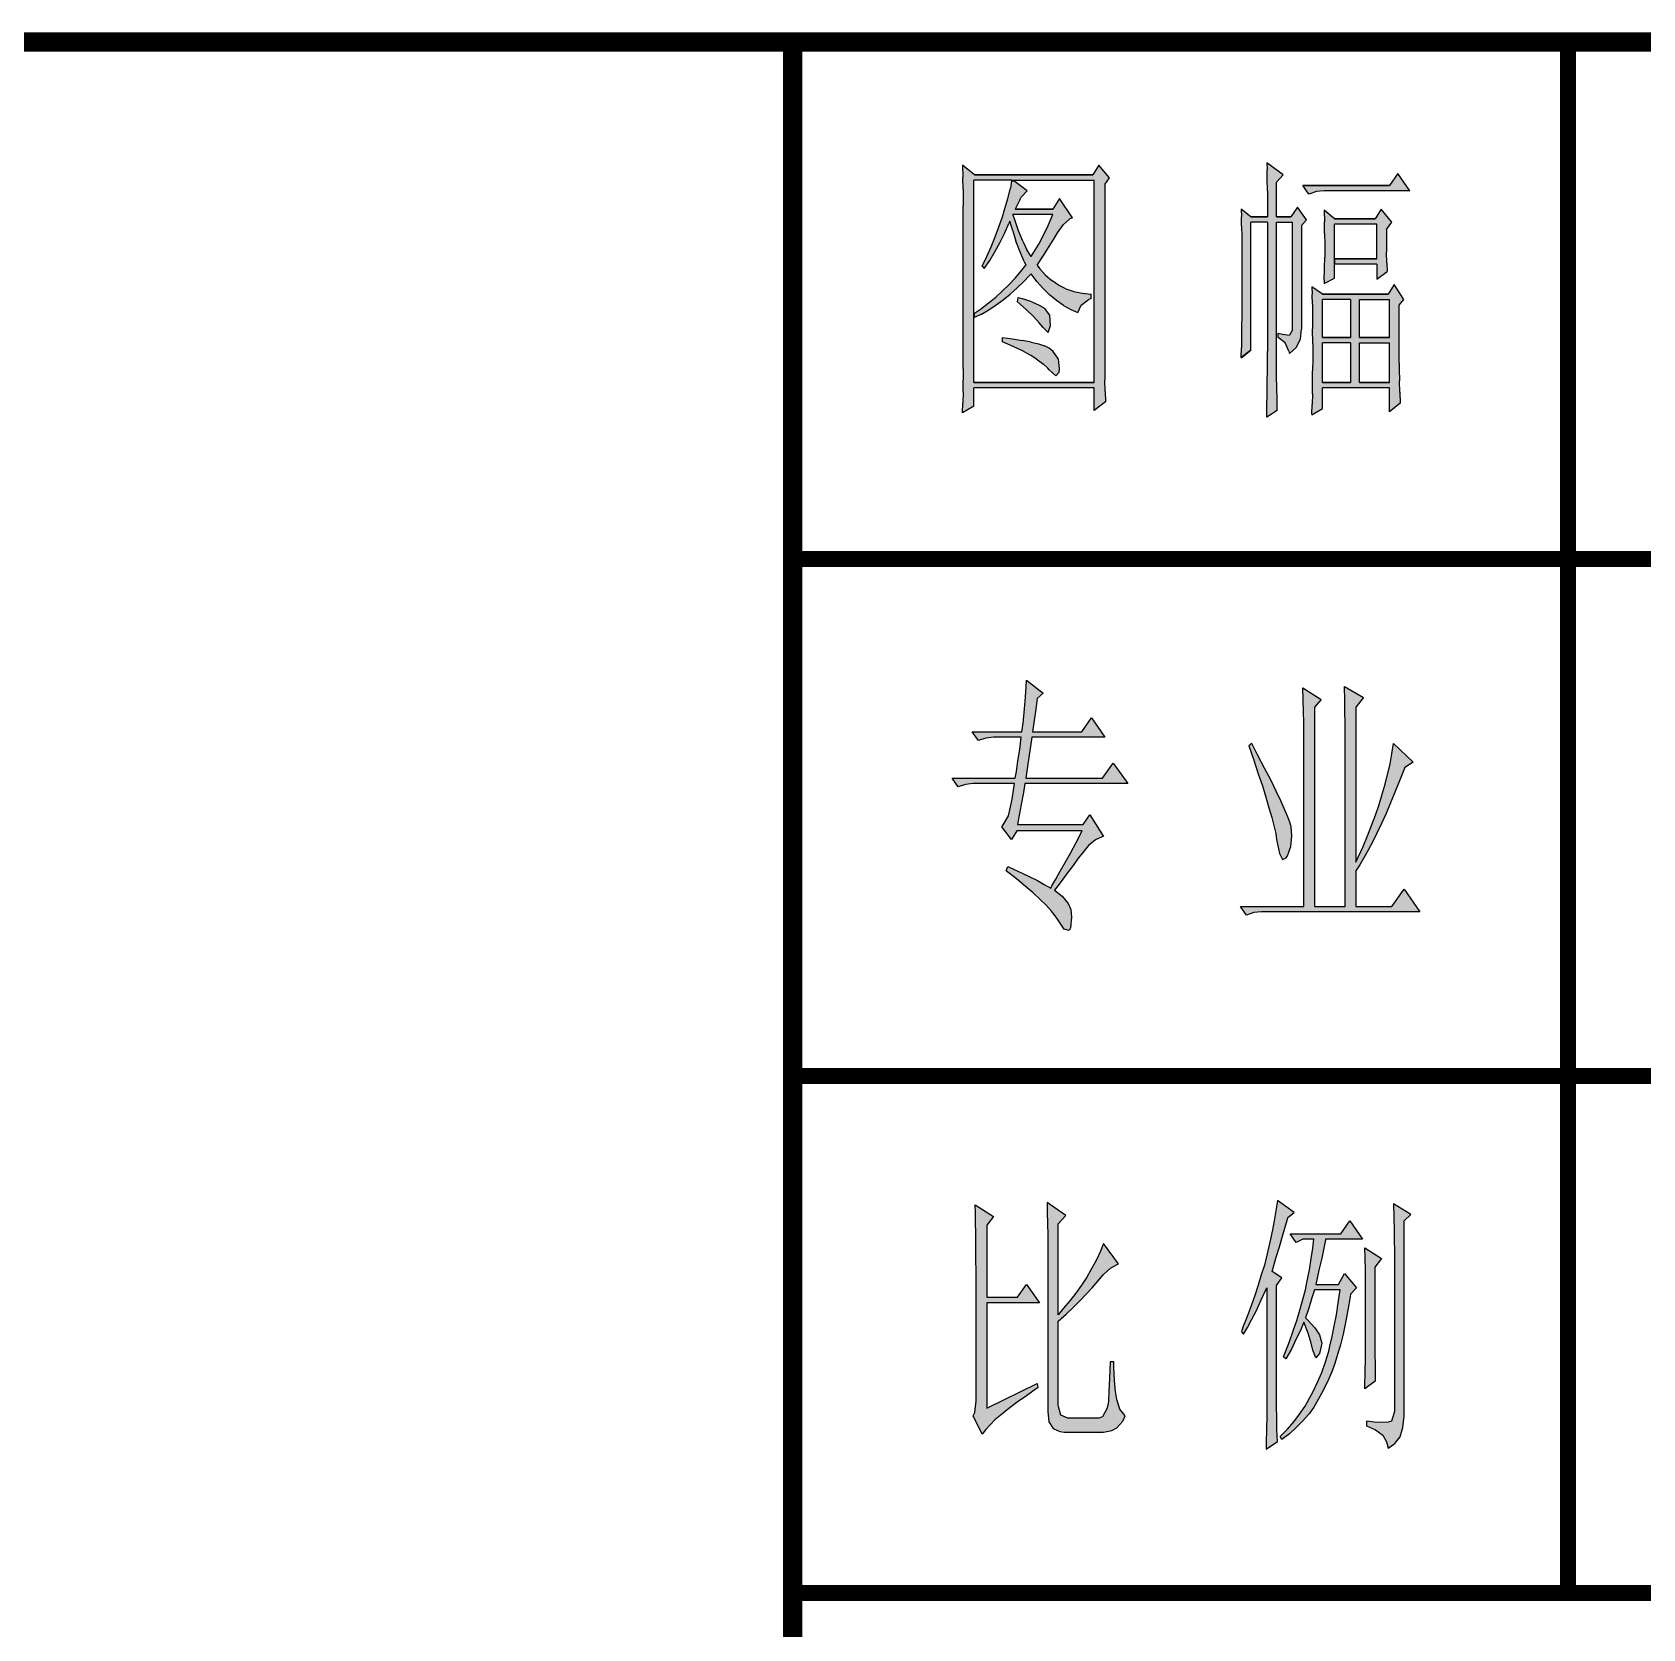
# Model space of a CAD drawing. Extents: x 289831 to 409659, y -93974 to -72949.
# Drawn here: x 408412 to 409036, y -93537 to -92920 of the extents above; entities that cross this region are included whole.
import ezdxf

# ---------------------------------------------------------------- set-up
doc = ezdxf.new("R2010")
doc.units = 0
doc.layers.get('0').update_dxf_attribs({"linetype": 'CONTINUOUS'})
doc.layers.add('1', color=7, linetype='CONTINUOUS')

msp = doc.modelspace()

# ---------------------------------------------------------------- hatches: boundary and pattern name
at = {"layer": '1'}
h = msp.add_hatch(color=2, dxfattribs=at)
h.paths.add_polyline_path([(408827.4, -92978.63), (408829.15, -92976.12), (408825.07, -92971.13), (408822.73, -92974.88), (408777, -92974.88), (408772.34, -92971.13), (408772.48, -92975.9), (408772.56, -92980.42), (408772.62, -92984.66), (408772.62, -92986.96), (408772.62, -93049.87), (408772.6, -93054.39), (408772.54, -93058.86), (408772.44, -93063.28), (408772.34, -93066.95), (408776.7, -93064.46), (408776.7, -93057.37), (408823.32, -93057.37), (408823.32, -93066.13), (408827.68, -93062.79), (408827.54, -93058.69), (408827.44, -93054.31), (408827.4, -93049.63), (408827.4, -93047.79)])
h.paths.add_polyline_path([(408776.7, -92976.96), (408791.27, -92976.96), (408823.32, -92976.96), (408823.32, -93055.29), (408776.7, -93055.29), (408776.7, -93030.29)], flags=16)
h.paths.add_polyline_path([(408779.24, -93026.84), (408782.3, -93024.54), (408785.17, -93022.2), (408787.86, -93019.81), (408790.37, -93017.39), (408792.69, -93014.92), (408794.83, -93012.42), (408796.81, -93009.87), (408796.18, -93008.5), (408794.49, -93004.51), (408793, -93000.56), (408791.74, -92996.64), (408790.68, -92992.79), (408790.29, -92993.73), (408788.56, -92997.58), (408786.74, -93001.23), (408784.83, -93004.71), (408782.85, -93008.01), (408780.77, -93011.13), (408779.9, -93010.3), (408779.94, -93010.24), (408781.73, -93006.55), (408783.42, -93002.78), (408784.99, -92998.97), (408786.44, -92995.07), (408787.78, -92991.12), (408788.5, -92988.88), (408789.92, -92984.05), (408790.84, -92980.08), (408791.23, -92977.21), (408792.19, -92977.21), (408797.38, -92981.12), (408795.06, -92983.62), (408794.45, -92984.58), (408792.73, -92988.21), (408807.28, -92988.21), (408809.91, -92984.03), (408814.86, -92991.55), (408813.89, -92992), (408811.36, -92994.1), (408809.04, -92997.38), (408807.75, -92999.56), (408805.84, -93002.63), (408803.66, -93006.08), (408801.17, -93009.87), (408802.27, -93011.34), (408804.43, -93013.74), (408806.84, -93015.82), (408809.44, -93017.55), (408812.28, -93018.96), (408815.35, -93020.02), (408818.63, -93020.73), (408822.16, -93021.12), (408822.16, -93022.79), (408821, -93023.26), (408818.19, -93025.34), (408816.9, -93028.21), (408814.29, -93027.05), (408811.4, -93025.44), (408808.65, -93023.56), (408806.02, -93021.38), (408803.49, -93018.94), (408801.11, -93016.23), (408798.85, -93013.21), (408798.4, -93013.7), (408795.93, -93016.33), (408793.41, -93018.81), (408790.8, -93021.14), (408788.11, -93023.3), (408785.36, -93025.27), (408782.54, -93027.11), (408779.65, -93028.78), (408776.95, -93030.16), (408776.95, -93028.44)], flags=0)
h.paths.add_polyline_path([(408793.59, -93024.03), (408793.9, -93022.38), (408795.65, -93022.89), (408799.21, -93024.11), (408802.03, -93025.31), (408804.08, -93026.54), (408806.1, -93029.17), (408806.43, -93033.2), (408805.49, -93035.87), (408803.51, -93034.04), (408802.03, -93032.14), (408799.83, -93029.78), (408797.01, -93027.07)], flags=0)
h.paths.add_polyline_path([(408787.78, -93037.79), (408791.71, -93038.32), (408795.55, -93038.95), (408798.87, -93039.64), (408801.68, -93040.35), (408804, -93041.13), (408805.84, -93041.96), (408807.45, -93043.27), (408809.42, -93046.24), (408809.91, -93049.87), (408809.75, -93051.28), (408808.42, -93052.66), (408805.84, -93050.3), (408805.33, -93049.69), (408803.62, -93048.1), (408801.41, -93046.45), (408798.75, -93044.76), (408795.57, -93043.02), (408791.92, -93041.27), (408787.78, -93039.46)], flags=0)
h.paths.add_polyline_path([(408798.85, -93006.55), (408797.24, -93003.9), (408795.63, -93000.6), (408794.02, -92996.64), (408792.39, -92992), (408791.86, -92990.29), (408807.28, -92990.29), (408805.49, -92994.48), (408803.68, -92998.31), (408801.82, -93001.78), (408799.95, -93004.9)], flags=0)
h = msp.add_hatch(color=2, dxfattribs=at)
h.paths.add_polyline_path([(408893.83, -92977.79), (408896.44, -92974.88), (408890.04, -92970.3), (408890.14, -92972.92), (408890.24, -92976.53), (408890.28, -92981.12), (408890.32, -92986.7), (408890.32, -92991.12), (408883.92, -92991.12), (408880.13, -92988.21), (408880.22, -92991.18), (408880.3, -92994.77), (408880.36, -92998.93), (408880.4, -93003.69), (408880.42, -93009.07), (408880.42, -93014.45), (408880.42, -93019.67), (408880.4, -93024.62), (408880.38, -93029.31), (408880.32, -93033.77), (408880.28, -93037.95), (408880.22, -93041.9), (408880.13, -93045.59), (408883.92, -93042.78), (408883.92, -92993.2), (408890.32, -92993.2), (408890.32, -93043.21), (408890.32, -93046.75), (408890.28, -93050.66), (408890.24, -93054.98), (408890.18, -93059.67), (408890.1, -93064.73), (408890.04, -93068.62), (408894.11, -93066.13), (408894.01, -93061.75), (408893.93, -93057.33), (408893.87, -93052.89), (408893.83, -93048.4), (408893.83, -93044.88), (408893.83, -92993.2), (408899.94, -92993.2), (408899.94, -93034.87), (408898.78, -93036.95), (408896.13, -93036.54), (408894.4, -93036.12), (408894.4, -93037.79), (408897.17, -93039.89), (408898.64, -93043.19), (408898.78, -93044.04), (408901.47, -93041.7), (408903.04, -93038.54), (408903.45, -93034.57), (408903.45, -92994.46), (408905.48, -92992.36), (408901.98, -92987.37), (408899.35, -92991.12), (408893.83, -92991.12)])
h.paths.add_polyline_path([(408940.74, -92974.45), (408937.52, -92979.04), (408904.02, -92979.04), (408906.36, -92982.38), (408909.25, -92981.4), (408912.19, -92981.12), (408945.38, -92981.12)])
h.paths.add_polyline_path([(408916.26, -92994.04), (408932.57, -92994.04), (408932.57, -93007.36), (408916.26, -93007.36), (408916.26, -93009.46), (408932.57, -93009.46), (408932.57, -93015.29), (408936.66, -93012.38), (408936.52, -93009.01), (408936.42, -93004.84), (408936.38, -92999.84), (408936.36, -92996.11), (408938.39, -92993.2), (408934.32, -92988.21), (408931.99, -92991.96), (408916.26, -92991.96), (408912.19, -92988.61), (408912.33, -92993.16), (408912.43, -92997.6), (408912.47, -93001.96), (408912.47, -93002.37), (408912.45, -93006.73), (408912.37, -93011.15), (408912.23, -93015.66), (408912.19, -93016.96), (408916.26, -93014.88), (408916.26, -93009.46), (408916.26, -93007.36)])
h.paths.add_polyline_path([(408941.31, -93025.29), (408943.06, -93023.2), (408939.27, -93017.37), (408936.95, -93021.12), (408911.6, -93021.12), (408907.52, -93018.2), (408907.62, -93021.2), (408907.7, -93024.91), (408907.77, -93029.33), (408907.79, -93034.44), (408907.81, -93040.29), (408907.81, -93040.7), (408907.81, -93045.9), (408907.79, -93050.79), (408907.75, -93055.39), (408907.68, -93059.69), (408907.6, -93063.73), (408907.52, -93067.46), (408907.52, -93067.78), (408911.6, -93065.3), (408911.6, -93057.37), (408937.52, -93057.37), (408937.52, -93066.54), (408941.61, -93063.2), (408941.47, -93059.02), (408941.37, -93054.62), (408941.33, -93050.03), (408941.31, -93047.79)])
h.paths.add_polyline_path([(408911.6, -93023.2), (408922.38, -93023.2), (408922.38, -93037.79), (408911.6, -93037.79)], flags=16)
h.paths.add_polyline_path([(408911.6, -93039.86), (408922.38, -93039.86), (408922.38, -93055.29), (408911.6, -93055.29)], flags=16)
h.paths.add_polyline_path([(408925.88, -93023.2), (408937.52, -93023.2), (408937.52, -93037.79), (408925.88, -93037.79)], flags=16)
h.paths.add_polyline_path([(408925.88, -93039.86), (408937.52, -93039.86), (408937.52, -93055.29), (408925.88, -93055.29)], flags=16)
h = msp.add_hatch(color=2, dxfattribs=at)
h.paths.add_polyline_path([(408795.08, -93218.44), (408795.91, -93213.81), (408796.5, -93210.37), (408836.23, -93210.37), (408830.65, -93202.55), (408826.5, -93208.36), (408796.86, -93208.36), (408797.45, -93203.85), (408798.16, -93199.46), (408798.75, -93195.2), (408799.11, -93192.47), (408827.45, -93192.47), (408822.23, -93185), (408818.44, -93190.45), (408799.47, -93190.45), (408800.06, -93185.95), (408800.65, -93181.56), (408801.24, -93177.53), (408803.5, -93175.39), (408797.09, -93170.41), (408796.98, -93173.14), (408796.74, -93176.81), (408796.38, -93181.44), (408795.79, -93187.01), (408795.32, -93190.45), (408776.1, -93190.45), (408778.48, -93193.77), (408781.32, -93192.82), (408784.29, -93192.47), (408795.08, -93192.47), (408794.49, -93197.21), (408793.77, -93201.6), (408793.18, -93205.75), (408792.71, -93208.36), (408768.28, -93208.36), (408770.65, -93211.68), (408773.5, -93210.73), (408776.46, -93210.37), (408792.47, -93210.37), (408791.52, -93216.42), (408790.69, -93220.57), (408790.1, -93222.94), (408788.08, -93226.38), (408787.49, -93227.09), (408791.28, -93232.07), (408793.3, -93228.75), (408818.68, -93228.75), (408816.3, -93233.14), (408814.05, -93237.29), (408812.04, -93240.97), (408810.14, -93244.29), (408808.48, -93247.37), (408806.94, -93249.98), (408806.46, -93250.81), (408803.97, -93249.39), (408801.36, -93247.85), (408795.43, -93245), (408792.11, -93243.46), (408789.86, -93242.51), (408789.27, -93244.17), (408793.18, -93247.25), (408796.62, -93250.1), (408799.7, -93252.71), (408802.43, -93255.2), (408804.8, -93257.57), (408806.7, -93259.71), (408808.24, -93261.6), (408809.07, -93262.91), (408811.68, -93266.7), (408813.58, -93267.18), (408814.05, -93266.23), (408814.53, -93262.08), (408814.29, -93259.11), (408813.22, -93256.74), (408810.85, -93254.01), (408807.89, -93251.64), (408810.49, -93248.32), (408812.87, -93245.12), (408815.12, -93242.15), (408817.14, -93239.31), (408818.44, -93237.53), (408821.05, -93234.33), (408823.78, -93232.19), (408826.38, -93231.01), (408826.86, -93230.89), (408821.64, -93222.47), (408819.03, -93226.26), (408793.66, -93226.26), (408794.25, -93222.59)])
h.paths.add_polyline_path([(408898.96, -93225.32), (408898.13, -93223.06), (408896.94, -93220.34), (408895.52, -93217.13), (408893.74, -93213.34), (408891.72, -93209.19), (408889.23, -93204.44), (408886.51, -93199.35), (408884.25, -93194.96), (408883.07, -93195.79), (408885.08, -93201.36), (408886.74, -93206.58), (408888.4, -93211.32), (408889.71, -93215.71), (408890.89, -93219.74), (408891.96, -93223.54), (408893.5, -93229.7), (408893.86, -93232.07), (408894.93, -93237.41), (408896.11, -93239.78), (408897.54, -93239.07), (408898.01, -93238.36), (408899.31, -93234.8), (408899.79, -93230.65), (408899.43, -93227.09)], flags=17)
h.paths.add_polyline_path([(408924.45, -93180.85), (408927.42, -93177.05), (408920.07, -93172.9), (408920.3, -93178.24), (408920.3, -93182.86), (408920.42, -93186.78), (408920.42, -93257.93), (408908.45, -93257.93), (408908.45, -93180.85), (408911.05, -93177.88), (408904.06, -93173.38), (408904.18, -93178.12), (408904.29, -93182.63), (408904.41, -93186.78), (408904.41, -93257.93), (408879.87, -93257.93), (408882.24, -93261.25), (408885.08, -93260.3), (408888.05, -93260.06), (408949.24, -93260.06), (408943.19, -93251.29), (408938.45, -93257.93), (408924.45, -93257.93), (408924.45, -93244.17), (408926, -93241.8), (408927.66, -93239.07), (408929.32, -93236.23), (408930.98, -93233.02), (408932.64, -93229.58), (408934.41, -93225.91), (408936.19, -93222), (408937.97, -93217.84), (408939.75, -93213.46), (408941.65, -93208.71), (408943.43, -93204.21), (408946.63, -93202.07), (408939.04, -93194.96), (408938.45, -93198.87), (408937.74, -93202.78), (408935.84, -93210.61), (408934.65, -93214.52), (408933.47, -93218.56), (408932.16, -93222.59), (408930.62, -93226.62), (408928.96, -93230.65), (408927.3, -93234.8), (408924.45, -93240.85)])
h = msp.add_hatch(color=2, dxfattribs=at)
h.paths.add_polyline_path([(408787.37, -93454.42), (408790.22, -93452.17), (408793.42, -93449.68), (408797.09, -93447.19), (408801.01, -93444.46), (408801.48, -93444.22), (408801.24, -93442.44), (408781.68, -93452.05), (408781.68, -93411.26), (408802.07, -93411.26), (408797.09, -93404.14), (408793.66, -93409.12), (408781.68, -93409.12), (408781.68, -93381.25), (408784.29, -93377.93), (408777.29, -93373.31), (408777.41, -93376.51), (408777.41, -93380.19), (408777.53, -93384.22), (408777.53, -93393.94), (408777.65, -93399.63), (408777.65, -93449.2), (408777.05, -93453.71), (408776.46, -93455.01), (408779.9, -93462.13), (408781.2, -93460.35), (408782.86, -93458.57), (408784.88, -93456.56)])
h.paths.add_polyline_path([(408834.33, -93457.03), (408835.28, -93455.01), (408833.26, -93452.4), (408832.08, -93448.73), (408831.48, -93445.53), (408831.13, -93441.26), (408830.89, -93436.16), (408830.89, -93434.14), (408829.47, -93434.14), (408829.23, -93440.55), (408828.99, -93445.53), (408828.76, -93449.44), (408828.28, -93451.93), (408828.28, -93452.05), (408826.5, -93455.37), (408825.08, -93455.84), (408813.1, -93455.84), (408810.38, -93454.78), (408809.43, -93451.34), (408809.31, -93450.86), (408809.31, -93418.37), (408812.39, -93415.64), (408815.24, -93412.92), (408817.85, -93410.43), (408820.22, -93407.94), (408822.47, -93405.45), (408823.89, -93403.79), (408826.86, -93400.35), (408829.59, -93397.86), (408831.96, -93396.55), (408832.67, -93396.2), (408826.86, -93388.37), (408825.67, -93391.33), (408824.01, -93394.89), (408821.88, -93398.8), (408820.46, -93401.29), (408818.32, -93404.5), (408816.19, -93407.58), (408813.81, -93410.54), (408811.44, -93413.39), (408809.31, -93415.88), (408809.31, -93380.78), (408812.27, -93377.46), (408805.04, -93372.48), (408805.04, -93376.39), (408805.16, -93380.54), (408805.28, -93385.05), (408805.28, -93453.35), (408805.75, -93457.27), (408807.41, -93459.88), (408810.02, -93461.06), (408811.68, -93461.3), (408826.86, -93461.3), (408830.06, -93460.71), (408832.08, -93459.64)])
h.paths.add_polyline_path([(408893.86, -93451.46), (408893.86, -93404.62), (408895.88, -93401.65), (408892.08, -93399.16), (408892.79, -93396.79), (408893.74, -93393.59), (408894.93, -93389.56), (408896.35, -93384.57), (408898.13, -93378.88), (408898.25, -93378.29), (408900.62, -93376.27), (408894.21, -93371.65), (408893.74, -93374.97), (408893.03, -93378.76), (408892.32, -93383.03), (408891.25, -93387.78), (408890.06, -93392.88), (408889.12, -93396.67), (408887.93, -93400.46), (408886.74, -93404.38), (408885.44, -93408.41), (408884.02, -93412.44), (408882.48, -93416.59), (408880.81, -93420.74), (408880.22, -93422.52), (408881.05, -93423.35), (408882.59, -93420.86), (408884.14, -93417.9), (408886.03, -93414.22), (408887.93, -93410.07), (408890.06, -93405.45), (408890.06, -93455.25), (408889.95, -93459.99), (408889.83, -93465.45), (408889.83, -93467.94), (408894.21, -93464.97), (408893.98, -93460.23), (408893.98, -93455.73)])
h.paths.add_polyline_path([(408912.76, -93386.71), (408927.06, -93386.71), (408922.2, -93379.59), (408918.64, -93384.57), (408899.08, -93384.57), (408901.45, -93387.89), (408904.06, -93386.71), (408908.21, -93386.71), (408907.85, -93390.15), (408907.26, -93394.18), (408906.55, -93398.57), (408905.6, -93403.43), (408905.01, -93406.28), (408902.87, -93414.1), (408901.69, -93418.13), (408900.26, -93422.05), (408898.84, -93426.2), (408897.3, -93430.23), (408896.47, -93432.13), (408897.42, -93432.96), (408899.55, -93429.16), (408901.33, -93425.49), (408903.11, -93421.93), (408904.41, -93418.73), (408906.07, -93423), (408907.26, -93426.91), (408907.85, -93429.64), (408909.04, -93432.6), (408910.46, -93430.82), (408911.41, -93426.91), (408910.46, -93423.71), (408908.68, -93420.98), (408906.07, -93418.13), (408905.01, -93417.07), (408906.31, -93413.39), (408907.5, -93409.36), (408908.45, -93406.28), (408918.41, -93406.28), (408917.69, -93411.26), (408916.98, -93415.88), (408916.15, -93420.27), (408915.32, -93424.3), (408914.49, -93428.09), (408914.02, -93429.99), (408912.71, -93434.14), (408911.29, -93438.17), (408909.63, -93441.97), (408907.97, -93445.53), (408906.67, -93447.9), (408904.89, -93451.22), (408902.75, -93454.3), (408900.5, -93457.27), (408898.13, -93460.11), (408895.28, -93462.96), (408895.88, -93464.14), (408898.84, -93461.89), (408901.45, -93459.52), (408903.94, -93456.91), (408906.19, -93454.42), (408906.43, -93454.18), (408908.21, -93451.69), (408909.99, -93448.73), (408911.88, -93445.17), (408913.9, -93440.9), (408915.2, -93437.94), (408916.39, -93434.74), (408917.46, -93431.3), (408918.52, -93427.5), (408919.59, -93423.35), (408920.54, -93418.85), (408921.37, -93414.1), (408922.32, -93409), (408922.44, -93407.94), (408924.81, -93405.45), (408920.07, -93399.99), (408917.81, -93404.14), (408909.04, -93404.14), (408910.22, -93398.69), (408911.29, -93394.06), (408912.12, -93390.15)])
h.paths.add_polyline_path([(408931.81, -93397.5), (408934.41, -93394.18), (408928.01, -93390.03), (408928.13, -93394.18), (408928.25, -93398.57), (408928.25, -93432.84), (408928.13, -93437.82), (408928.01, -93443.75), (408928.01, -93444.58), (408932.04, -93441.61), (408931.92, -93435.57), (408931.81, -93430.59)])
h.paths.add_polyline_path([(408943.19, -93379.59), (408945.8, -93377.1), (408939.04, -93372.95), (408939.16, -93378.29), (408939.28, -93383.03), (408939.28, -93387.3), (408939.4, -93390.98), (408939.4, -93453.35), (408938.33, -93457.03), (408937.02, -93457.5), (408934.77, -93457.62), (408931.57, -93457.39), (408928.6, -93457.03), (408928.6, -93458.81), (408932.16, -93460.35), (408934.89, -93462.48), (408936.43, -93465.09), (408937.02, -93467.46), (408939.63, -93465.69), (408941.65, -93463.08), (408942.72, -93459.52), (408943.19, -93455.13)])

# ---------------------------------------------------------------- linework, layer by layer
at = {"color": 2}
for p, q in [((408777, -92974.88), (408772.34, -92971.13)), ((408772.34, -92971.13), (408772.48, -92975.9)), ((408825.07, -92971.13), (408822.73, -92974.88)), ((408829.15, -92976.12), (408825.07, -92971.13)), ((408896.44, -92974.88), (408890.04, -92970.3)), ((408890.04, -92970.3), (408890.14, -92972.92)), ((408890.24, -92976.53), (408890.14, -92972.92)), ((408772.56, -92980.42), (408772.48, -92975.9)), ((408776.7, -93030.29), (408776.7, -92976.96)), ((408791.27, -92976.96), (408776.7, -92976.96)), ((408822.73, -92974.88), (408777, -92974.88)), ((408822.73, -92974.88), (408777, -92974.88)), ((408777, -92974.88), (408822.73, -92974.88)), ((408777, -92974.88), (408777, -92974.88)), ((408791.23, -92977.21), (408790.84, -92980.08)), ((408791.23, -92977.21), (408792.19, -92977.21)), ((408791.27, -92976.96), (408823.32, -92976.96)), ((408797.38, -92981.12), (408792.19, -92977.21)), ((408823.32, -93055.29), (408823.32, -92976.96)), ((408827.4, -92978.63), (408829.15, -92976.12)), ((408827.4, -92978.63), (408827.4, -93047.79)), ((408890.28, -92981.12), (408890.24, -92976.53)), ((408893.83, -92977.79), (408896.44, -92974.88)), ((408893.83, -92991.12), (408893.83, -92977.79)), ((408906.36, -92982.38), (408904.02, -92979.04)), ((408937.52, -92979.04), (408904.02, -92979.04)), ((408937.52, -92979.04), (408904.02, -92979.04)), ((408904.02, -92979.04), (408937.52, -92979.04)), ((408904.02, -92979.04), (408904.02, -92979.04)), ((408940.74, -92974.45), (408937.52, -92979.04)), ((408945.38, -92981.12), (408940.74, -92974.45)), ((408772.56, -92980.42), (408772.62, -92984.66)), ((408772.62, -92984.66), (408772.62, -92986.96)), ((408788.5, -92988.88), (408789.92, -92984.05)), ((408789.92, -92984.05), (408790.84, -92980.08)), ((408794.45, -92984.58), (408792.73, -92988.21)), ((408794.45, -92984.58), (408795.06, -92983.62)), ((408797.38, -92981.12), (408795.06, -92983.62)), ((408809.91, -92984.03), (408807.28, -92988.21)), ((408814.86, -92991.55), (408809.91, -92984.03)), ((408890.28, -92981.12), (408890.32, -92986.7)), ((408909.25, -92981.4), (408906.36, -92982.38)), ((408912.19, -92981.12), (408909.25, -92981.4)), ((408945.38, -92981.12), (408912.19, -92981.12)), ((408772.62, -93049.87), (408772.62, -92986.96)), ((408786.44, -92995.07), (408787.78, -92991.12)), ((408787.78, -92991.12), (408788.5, -92988.88)), ((408807.28, -92990.29), (408791.86, -92990.29)), ((408792.39, -92992), (408791.86, -92990.29)), ((408794.02, -92996.64), (408792.39, -92992)), ((408807.28, -92988.21), (408792.73, -92988.21)), ((408807.28, -92988.21), (408792.73, -92988.21)), ((408792.73, -92988.21), (408807.28, -92988.21)), ((408792.73, -92988.21), (408792.73, -92988.21)), ((408805.49, -92994.48), (408807.28, -92990.29)), ((408813.89, -92992), (408811.36, -92994.1)), ((408814.86, -92991.55), (408813.89, -92992)), ((408880.13, -92988.21), (408880.22, -92991.18)), ((408883.92, -92991.12), (408880.13, -92988.21)), ((408880.3, -92994.77), (408880.22, -92991.18)), ((408890.32, -92991.12), (408883.92, -92991.12)), ((408890.32, -92991.12), (408883.92, -92991.12)), ((408883.92, -92991.12), (408890.32, -92991.12)), ((408883.92, -92991.12), (408883.92, -92991.12)), ((408890.32, -92986.7), (408890.32, -92991.12)), ((408893.83, -92991.12), (408899.35, -92991.12)), ((408899.35, -92991.12), (408893.83, -92991.12)), ((408899.35, -92991.12), (408893.83, -92991.12)), ((408901.98, -92987.37), (408899.35, -92991.12)), ((408905.48, -92992.36), (408901.98, -92987.37)), ((408912.19, -92988.61), (408912.33, -92993.16)), ((408916.26, -92991.96), (408912.19, -92988.61)), ((408931.99, -92991.96), (408916.26, -92991.96)), ((408931.99, -92991.96), (408916.26, -92991.96)), ((408916.26, -92991.96), (408931.99, -92991.96)), ((408916.26, -92991.96), (408916.26, -92991.96)), ((408934.32, -92988.21), (408931.99, -92991.96)), ((408938.39, -92993.2), (408934.32, -92988.21)), ((408784.99, -92998.97), (408786.44, -92995.07)), ((408786.74, -93001.23), (408788.56, -92997.58)), ((408788.56, -92997.58), (408790.29, -92993.73)), ((408790.68, -92992.79), (408790.29, -92993.73)), ((408791.74, -92996.64), (408790.68, -92992.79)), ((408791.74, -92996.64), (408793, -93000.56)), ((408795.63, -93000.6), (408794.02, -92996.64)), ((408801.82, -93001.78), (408803.68, -92998.31)), ((408803.68, -92998.31), (408805.49, -92994.48)), ((408807.75, -92999.56), (408809.04, -92997.38)), ((408809.04, -92997.38), (408811.36, -92994.1)), ((408880.3, -92994.77), (408880.36, -92998.93)), ((408890.32, -92993.2), (408883.92, -92993.2)), ((408883.92, -93042.78), (408883.92, -92993.2)), ((408890.32, -92993.2), (408890.32, -93043.21)), ((408893.83, -93044.88), (408893.83, -92993.2)), ((408893.83, -92993.2), (408899.94, -92993.2)), ((408899.94, -93034.87), (408899.94, -92993.2)), ((408903.45, -92994.46), (408905.48, -92992.36)), ((408903.45, -92994.46), (408903.45, -93034.46)), ((408912.43, -92997.6), (408912.33, -92993.16)), ((408912.43, -92997.6), (408912.47, -93001.96)), ((408932.57, -92994.04), (408916.26, -92994.04)), ((408916.26, -93007.36), (408916.26, -92994.04)), ((408932.57, -93007.36), (408932.57, -92994.04)), ((408936.36, -92996.11), (408938.39, -92993.2)), ((408936.36, -92996.11), (408936.38, -92999.84)), ((408781.73, -93006.55), (408783.42, -93002.78)), ((408783.42, -93002.78), (408784.99, -92998.97)), ((408784.83, -93004.71), (408786.74, -93001.23)), ((408794.49, -93004.51), (408793, -93000.56)), ((408796.18, -93008.5), (408794.49, -93004.51)), ((408795.63, -93000.6), (408797.24, -93003.9)), ((408798.85, -93006.55), (408797.24, -93003.9)), ((408799.95, -93004.9), (408801.82, -93001.78)), ((408803.66, -93006.08), (408805.84, -93002.63)), ((408805.84, -93002.63), (408807.75, -92999.56)), ((408880.36, -92998.93), (408880.4, -93003.69)), ((408880.4, -93003.69), (408880.42, -93009.07)), ((408912.47, -93002.37), (408912.45, -93006.73)), ((408912.47, -93001.96), (408912.47, -93002.37)), ((408936.38, -92999.84), (408936.42, -93004.84)), ((408779.94, -93010.24), (408779.9, -93010.3)), ((408779.9, -93010.3), (408780.77, -93011.13)), ((408779.94, -93010.24), (408781.73, -93006.55)), ((408780.77, -93011.13), (408782.85, -93008.01)), ((408782.85, -93008.01), (408784.83, -93004.71)), ((408794.83, -93012.42), (408796.81, -93009.87)), ((408796.18, -93008.5), (408796.81, -93009.87)), ((408798.85, -93006.55), (408799.95, -93004.9)), ((408801.17, -93009.87), (408803.66, -93006.08)), ((408801.17, -93009.87), (408802.27, -93011.34)), ((408880.42, -93009.07), (408880.42, -93014.45)), ((408912.37, -93011.15), (408912.45, -93006.73)), ((408916.26, -93007.36), (408916.26, -93009.46)), ((408916.26, -93009.46), (408916.26, -93007.36)), ((408932.57, -93007.36), (408916.26, -93007.36)), ((408932.57, -93007.36), (408916.26, -93007.36)), ((408916.26, -93007.36), (408932.57, -93007.36)), ((408916.26, -93007.36), (408916.26, -93007.36)), ((408932.57, -93009.46), (408916.26, -93009.46)), ((408916.26, -93014.88), (408916.26, -93009.46)), ((408932.57, -93009.46), (408932.57, -93015.29)), ((408936.52, -93009.01), (408936.42, -93004.84)), ((408936.52, -93009.01), (408936.66, -93012.38)), ((408790.37, -93017.39), (408792.69, -93014.92)), ((408792.69, -93014.92), (408794.83, -93012.42)), ((408793.41, -93018.81), (408795.93, -93016.33)), ((408795.93, -93016.33), (408798.4, -93013.7)), ((408798.85, -93013.21), (408798.4, -93013.7)), ((408801.11, -93016.23), (408798.85, -93013.21)), ((408803.49, -93018.94), (408801.11, -93016.23)), ((408804.43, -93013.74), (408802.27, -93011.34)), ((408804.43, -93013.74), (408806.84, -93015.82)), ((408809.44, -93017.55), (408806.84, -93015.82)), ((408880.42, -93014.45), (408880.42, -93019.67)), ((408912.19, -93016.96), (408916.26, -93014.88)), ((408912.23, -93015.66), (408912.19, -93016.96)), ((408912.23, -93015.66), (408912.37, -93011.15)), ((408932.57, -93015.29), (408936.66, -93012.38)), ((408782.3, -93024.54), (408785.17, -93022.2)), ((408785.17, -93022.2), (408787.86, -93019.81)), ((408787.86, -93019.81), (408790.37, -93017.39)), ((408788.11, -93023.3), (408790.8, -93021.14)), ((408790.8, -93021.14), (408793.41, -93018.81)), ((408793.59, -93024.03), (408793.9, -93022.38)), ((408793.9, -93022.38), (408795.65, -93022.89)), ((408799.21, -93024.11), (408795.65, -93022.89)), ((408806.02, -93021.38), (408803.49, -93018.94)), ((408808.65, -93023.56), (408806.02, -93021.38)), ((408812.28, -93018.96), (408809.44, -93017.55)), ((408812.28, -93018.96), (408815.35, -93020.02)), ((408815.35, -93020.02), (408818.63, -93020.73)), ((408818.19, -93025.34), (408821, -93023.26)), ((408818.63, -93020.73), (408822.16, -93021.12)), ((408822.16, -93022.79), (408821, -93023.26)), ((408822.16, -93022.79), (408822.16, -93021.12)), ((408880.42, -93019.67), (408880.4, -93024.62)), ((408907.52, -93018.2), (408907.62, -93021.2)), ((408911.6, -93021.12), (408907.52, -93018.2)), ((408907.7, -93024.91), (408907.62, -93021.2)), ((408936.95, -93021.12), (408911.6, -93021.12)), ((408936.95, -93021.12), (408911.6, -93021.12)), ((408911.6, -93021.12), (408936.95, -93021.12)), ((408911.6, -93021.12), (408911.6, -93021.12)), ((408922.38, -93023.2), (408911.6, -93023.2)), ((408911.6, -93037.79), (408911.6, -93023.2)), ((408922.38, -93023.2), (408922.38, -93037.79)), ((408925.88, -93023.2), (408937.52, -93023.2)), ((408925.88, -93037.79), (408925.88, -93023.2)), ((408939.27, -93017.37), (408936.95, -93021.12)), ((408937.52, -93037.79), (408937.52, -93023.2)), ((408943.06, -93023.2), (408939.27, -93017.37)), ((408941.31, -93025.29), (408943.06, -93023.2)), ((408776.95, -93028.44), (408779.24, -93026.84)), ((408776.95, -93030.16), (408776.95, -93028.44)), ((408779.65, -93028.78), (408776.95, -93030.16)), ((408779.24, -93026.84), (408782.3, -93024.54)), ((408779.65, -93028.78), (408782.54, -93027.11)), ((408782.54, -93027.11), (408785.36, -93025.27)), ((408785.36, -93025.27), (408788.11, -93023.3)), ((408797.01, -93027.07), (408793.59, -93024.03)), ((408799.83, -93029.78), (408797.01, -93027.07)), ((408799.21, -93024.11), (408802.03, -93025.31)), ((408802.03, -93025.31), (408804.08, -93026.54)), ((408806.1, -93029.17), (408804.08, -93026.54)), ((408806.43, -93033.2), (408806.1, -93029.17)), ((408811.4, -93025.44), (408808.65, -93023.56)), ((408811.4, -93025.44), (408814.29, -93027.05)), ((408814.29, -93027.05), (408816.9, -93028.21)), ((408816.9, -93028.21), (408818.19, -93025.34)), ((408880.38, -93029.31), (408880.32, -93033.77)), ((408880.4, -93024.62), (408880.38, -93029.31)), ((408907.7, -93024.91), (408907.77, -93029.33)), ((408907.77, -93029.33), (408907.79, -93034.44)), ((408941.31, -93047.79), (408941.31, -93025.29)), ((408776.7, -93055.29), (408776.7, -93030.29)), ((408799.83, -93029.78), (408802.03, -93032.14)), ((408803.51, -93034.04), (408802.03, -93032.14)), ((408803.51, -93034.04), (408805.49, -93035.87)), ((408805.49, -93035.87), (408806.43, -93033.2)), ((408880.32, -93033.77), (408880.28, -93037.95)), ((408899.94, -93034.87), (408898.78, -93036.95)), ((408903.04, -93038.54), (408903.45, -93034.57)), ((408903.45, -93034.46), (408903.45, -93034.57)), ((408907.81, -93040.29), (408907.79, -93034.44)), ((408787.78, -93039.46), (408787.78, -93037.79)), ((408787.78, -93037.79), (408791.71, -93038.32)), ((408791.92, -93041.27), (408787.78, -93039.46)), ((408791.71, -93038.32), (408795.55, -93038.95)), ((408795.57, -93043.02), (408791.92, -93041.27)), ((408798.87, -93039.64), (408795.55, -93038.95)), ((408798.87, -93039.64), (408801.68, -93040.35)), ((408801.68, -93040.35), (408804, -93041.13)), ((408805.84, -93041.96), (408804, -93041.13)), ((408807.45, -93043.27), (408805.84, -93041.96)), ((408880.13, -93045.59), (408880.22, -93041.9)), ((408880.28, -93037.95), (408880.22, -93041.9)), ((408894.4, -93037.79), (408894.4, -93036.12)), ((408894.4, -93036.12), (408896.13, -93036.54)), ((408897.17, -93039.89), (408894.4, -93037.79)), ((408896.13, -93036.54), (408898.78, -93036.95)), ((408898.64, -93043.19), (408897.17, -93039.89)), ((408898.78, -93044.04), (408901.47, -93041.7)), ((408901.47, -93041.7), (408903.04, -93038.54)), ((408907.81, -93040.29), (408907.81, -93040.7)), ((408907.81, -93040.7), (408907.81, -93045.9)), ((408922.38, -93037.79), (408911.6, -93037.79)), ((408922.38, -93037.79), (408911.6, -93037.79)), ((408911.6, -93037.79), (408922.38, -93037.79)), ((408911.6, -93037.79), (408911.6, -93037.79)), ((408911.6, -93055.29), (408911.6, -93039.86)), ((408922.38, -93039.86), (408911.6, -93039.86)), ((408922.38, -93039.86), (408922.38, -93055.29)), ((408925.88, -93037.79), (408937.52, -93037.79)), ((408937.52, -93037.79), (408925.88, -93037.79)), ((408937.52, -93037.79), (408925.88, -93037.79)), ((408925.88, -93055.29), (408925.88, -93039.86)), ((408925.88, -93039.86), (408937.52, -93039.86)), ((408937.52, -93055.29), (408937.52, -93039.86)), ((408798.75, -93044.76), (408795.57, -93043.02)), ((408801.41, -93046.45), (408798.75, -93044.76)), ((408801.41, -93046.45), (408803.62, -93048.1)), ((408803.62, -93048.1), (408805.33, -93049.69)), ((408809.42, -93046.24), (408807.45, -93043.27)), ((408809.91, -93049.87), (408809.42, -93046.24)), ((408827.4, -93047.79), (408827.4, -93049.63)), ((408883.92, -93042.78), (408880.13, -93045.59)), ((408880.13, -93045.71), (408883.92, -93042.78)), ((408883.92, -93042.78), (408880.13, -93045.59)), ((408880.13, -93045.59), (408880.13, -93045.71)), ((408890.28, -93050.66), (408890.32, -93046.75)), ((408890.32, -93046.75), (408890.32, -93043.21)), ((408893.83, -93048.4), (408893.83, -93044.88)), ((408898.64, -93043.19), (408898.78, -93044.04)), ((408907.81, -93045.9), (408907.79, -93050.79)), ((408941.31, -93047.79), (408941.33, -93050.03)), ((408772.54, -93058.86), (408772.6, -93054.39)), ((408772.62, -93049.87), (408772.6, -93054.39)), ((408805.84, -93050.3), (408805.33, -93049.69)), ((408808.42, -93052.66), (408805.84, -93050.3)), ((408809.75, -93051.28), (408808.42, -93052.66)), ((408809.75, -93051.28), (408809.91, -93049.87)), ((408827.4, -93049.63), (408827.44, -93054.31)), ((408827.54, -93058.69), (408827.44, -93054.31)), ((408890.24, -93054.98), (408890.28, -93050.66)), ((408893.87, -93052.89), (408893.83, -93048.4)), ((408893.93, -93057.33), (408893.87, -93052.89)), ((408907.75, -93055.39), (408907.79, -93050.79)), ((408941.33, -93050.03), (408941.37, -93054.62)), ((408772.54, -93058.86), (408772.44, -93063.28)), ((408823.32, -93055.29), (408776.7, -93055.29)), ((408823.32, -93055.29), (408776.7, -93055.29)), ((408776.7, -93055.29), (408823.32, -93055.29)), ((408776.7, -93055.29), (408776.7, -93055.29)), ((408823.32, -93057.37), (408776.7, -93057.37)), ((408776.7, -93064.46), (408776.7, -93057.37)), ((408823.32, -93066.13), (408823.32, -93057.37)), ((408827.54, -93058.69), (408827.68, -93062.79)), ((408890.1, -93064.73), (408890.18, -93059.67)), ((408890.18, -93059.67), (408890.24, -93054.98)), ((408894.01, -93061.75), (408893.93, -93057.33)), ((408907.68, -93059.69), (408907.6, -93063.73)), ((408907.68, -93059.69), (408907.75, -93055.39)), ((408922.38, -93055.29), (408911.6, -93055.29)), ((408922.38, -93055.29), (408911.6, -93055.29)), ((408911.6, -93055.29), (408922.38, -93055.29)), ((408911.6, -93055.29), (408911.6, -93055.29)), ((408937.52, -93057.37), (408911.6, -93057.37)), ((408911.6, -93065.3), (408911.6, -93057.37)), ((408925.88, -93055.29), (408937.52, -93055.29)), ((408937.52, -93055.29), (408925.88, -93055.29)), ((408937.52, -93055.29), (408925.88, -93055.29)), ((408937.52, -93066.54), (408937.52, -93057.37)), ((408941.47, -93059.02), (408941.37, -93054.62)), ((408941.47, -93059.02), (408941.61, -93063.2)), ((408772.34, -93066.95), (408772.44, -93063.28)), ((408776.7, -93064.46), (408772.34, -93066.95)), ((408827.68, -93062.79), (408823.32, -93066.13)), ((408890.04, -93068.62), (408890.1, -93064.73)), ((408894.11, -93066.13), (408890.04, -93068.62)), ((408894.11, -93066.13), (408894.01, -93061.75)), ((408907.52, -93067.46), (408907.6, -93063.73)), ((408907.52, -93067.78), (408911.6, -93065.3)), ((408941.61, -93063.2), (408937.52, -93066.54)), ((408907.52, -93067.46), (408907.52, -93067.78))]:
    msp.add_line(p, q, dxfattribs=at)
at = {"layer": '1', "color": 2}
for points, const_width in [([(406456.48, -92923.5), (409406.63, -92923.5)], 7.5), ([(408706.59, -92923.5), (408706.59, -93723.54)], 7.5), ([(409006.61, -92923.5), (409006.61, -93523.53)], 6.25), ([(409406.63, -93123.51), (408706.59, -93123.51)], 6.25), ([(409406.63, -93323.52), (408706.59, -93323.52)], 6.25), ([(409406.63, -93523.53), (408706.59, -93523.53)], 6.25)]:
    msp.add_lwpolyline(points, dxfattribs=dict(at, const_width=const_width))
for points in [[(408814.29, -93259.11), (408814.53, -93262.08), (408814.05, -93266.23), (408813.58, -93267.18), (408811.68, -93266.7), (408809.07, -93262.91), (408808.24, -93261.6), (408806.7, -93259.71), (408804.8, -93257.57), (408802.43, -93255.2), (408799.7, -93252.71), (408796.62, -93250.1), (408793.18, -93247.25), (408789.27, -93244.17), (408789.86, -93242.51), (408792.11, -93243.46), (408795.43, -93245), (408801.36, -93247.85), (408803.97, -93249.39), (408806.46, -93250.81), (408806.94, -93249.98), (408808.48, -93247.37), (408810.14, -93244.29), (408812.04, -93240.97), (408814.05, -93237.29), (408816.3, -93233.14), (408818.68, -93228.75), (408793.3, -93228.75), (408791.28, -93232.07), (408787.49, -93227.09), (408788.08, -93226.38), (408790.1, -93222.94), (408790.69, -93220.57), (408791.52, -93216.42), (408792.47, -93210.37), (408776.46, -93210.37), (408773.5, -93210.73), (408770.65, -93211.68), (408768.28, -93208.36), (408792.71, -93208.36), (408793.18, -93205.75), (408793.77, -93201.6), (408794.49, -93197.21), (408795.08, -93192.47), (408784.29, -93192.47), (408781.32, -93192.82), (408778.48, -93193.77), (408776.1, -93190.45), (408795.32, -93190.45), (408795.79, -93187.01), (408796.38, -93181.44), (408796.74, -93176.81), (408796.98, -93173.14), (408797.09, -93170.41), (408803.5, -93175.39), (408801.24, -93177.53), (408800.65, -93181.56), (408800.06, -93185.95), (408799.47, -93190.45), (408818.44, -93190.45), (408822.23, -93185), (408827.45, -93192.47), (408799.11, -93192.47), (408798.75, -93195.2), (408798.16, -93199.46), (408797.45, -93203.85), (408796.86, -93208.36), (408826.5, -93208.36), (408830.65, -93202.55), (408836.23, -93210.37), (408796.5, -93210.37), (408795.91, -93213.81), (408795.08, -93218.44), (408794.25, -93222.59), (408793.66, -93226.26), (408819.03, -93226.26), (408821.64, -93222.47), (408826.86, -93230.89), (408826.38, -93231.01), (408823.78, -93232.19), (408821.05, -93234.33), (408818.44, -93237.53), (408817.14, -93239.31), (408815.12, -93242.15), (408812.87, -93245.12), (408810.49, -93248.32), (408807.89, -93251.64), (408810.85, -93254.01), (408813.22, -93256.74)], [(408924.45, -93257.93), (408938.45, -93257.93), (408943.19, -93251.29), (408949.24, -93260.06), (408888.05, -93260.06), (408885.08, -93260.3), (408882.24, -93261.25), (408879.87, -93257.93), (408904.41, -93257.93), (408904.41, -93186.78), (408904.29, -93182.63), (408904.18, -93178.12), (408904.06, -93173.38), (408911.05, -93177.88), (408908.45, -93180.85), (408908.45, -93257.93), (408920.42, -93257.93), (408920.42, -93186.78), (408920.3, -93182.86), (408920.3, -93178.24), (408920.07, -93172.9), (408927.42, -93177.05), (408924.45, -93180.85), (408924.45, -93240.85), (408927.3, -93234.8), (408928.96, -93230.65), (408930.62, -93226.62), (408932.16, -93222.59), (408933.47, -93218.56), (408934.65, -93214.52), (408935.84, -93210.61), (408937.74, -93202.78), (408938.45, -93198.87), (408939.04, -93194.96), (408946.63, -93202.07), (408943.43, -93204.21), (408941.65, -93208.71), (408939.75, -93213.46), (408937.97, -93217.84), (408936.19, -93222), (408934.41, -93225.91), (408932.64, -93229.58), (408930.98, -93233.02), (408929.32, -93236.23), (408927.66, -93239.07), (408926, -93241.8), (408924.45, -93244.17)], [(408898.01, -93238.36), (408899.31, -93234.8), (408899.79, -93230.65), (408899.43, -93227.09), (408898.96, -93225.32), (408898.13, -93223.06), (408896.94, -93220.34), (408895.52, -93217.13), (408893.74, -93213.34), (408891.72, -93209.19), (408889.23, -93204.44), (408886.51, -93199.35), (408884.25, -93194.96), (408883.07, -93195.79), (408885.08, -93201.36), (408886.74, -93206.58), (408888.4, -93211.32), (408889.71, -93215.71), (408890.89, -93219.74), (408891.96, -93223.54), (408893.5, -93229.7), (408893.86, -93232.07), (408894.93, -93237.41), (408896.11, -93239.78), (408897.54, -93239.07)], [(408886.03, -93414.22), (408887.93, -93410.07), (408890.06, -93405.45), (408890.06, -93455.25), (408889.95, -93459.99), (408889.83, -93465.45), (408889.83, -93467.94), (408894.21, -93464.97), (408893.98, -93460.23), (408893.98, -93455.73), (408893.86, -93451.46), (408893.86, -93404.62), (408895.88, -93401.65), (408892.08, -93399.16), (408892.79, -93396.79), (408893.74, -93393.59), (408894.93, -93389.56), (408896.35, -93384.57), (408898.13, -93378.88), (408898.25, -93378.29), (408900.62, -93376.27), (408894.21, -93371.65), (408893.74, -93374.97), (408893.03, -93378.76), (408892.32, -93383.03), (408891.25, -93387.78), (408890.06, -93392.88), (408889.12, -93396.67), (408887.93, -93400.46), (408886.74, -93404.38), (408885.44, -93408.41), (408884.02, -93412.44), (408882.48, -93416.59), (408880.81, -93420.74), (408880.22, -93422.52), (408881.05, -93423.35), (408882.59, -93420.86), (408884.14, -93417.9)], [(408797.09, -93447.19), (408793.42, -93449.68), (408790.22, -93452.17), (408787.37, -93454.42), (408784.88, -93456.56), (408782.86, -93458.57), (408781.2, -93460.35), (408779.9, -93462.13), (408776.46, -93455.01), (408777.05, -93453.71), (408777.65, -93449.2), (408777.65, -93399.63), (408777.53, -93393.94), (408777.53, -93384.22), (408777.41, -93380.19), (408777.41, -93376.51), (408777.29, -93373.31), (408784.29, -93377.93), (408781.68, -93381.25), (408781.68, -93409.12), (408793.66, -93409.12), (408797.09, -93404.14), (408802.07, -93411.26), (408781.68, -93411.26), (408781.68, -93452.05), (408801.24, -93442.44), (408801.48, -93444.22), (408801.01, -93444.46)], [(408813.1, -93455.84), (408810.38, -93454.78), (408809.43, -93451.34), (408809.31, -93450.86), (408809.31, -93418.37), (408812.39, -93415.64), (408815.24, -93412.92), (408817.85, -93410.43), (408820.22, -93407.94), (408822.47, -93405.45), (408823.89, -93403.79), (408826.86, -93400.35), (408829.59, -93397.86), (408831.96, -93396.55), (408832.67, -93396.2), (408826.86, -93388.37), (408825.67, -93391.33), (408824.01, -93394.89), (408821.88, -93398.8), (408820.46, -93401.29), (408818.32, -93404.5), (408816.19, -93407.58), (408813.81, -93410.54), (408811.44, -93413.39), (408809.31, -93415.88), (408809.31, -93380.78), (408812.27, -93377.46), (408805.04, -93372.48), (408805.04, -93376.39), (408805.16, -93380.54), (408805.28, -93385.05), (408805.28, -93453.35), (408805.75, -93457.27), (408807.41, -93459.88), (408810.02, -93461.06), (408811.68, -93461.3), (408826.86, -93461.3), (408830.06, -93460.71), (408832.08, -93459.64), (408834.33, -93457.03), (408835.28, -93455.01), (408833.26, -93452.4), (408832.08, -93448.73), (408831.48, -93445.53), (408831.13, -93441.26), (408830.89, -93436.16), (408830.89, -93434.14), (408829.47, -93434.14), (408829.23, -93440.55), (408828.99, -93445.53), (408828.76, -93449.44), (408828.28, -93451.93), (408828.28, -93452.05), (408826.5, -93455.37), (408825.08, -93455.84)], [(408934.77, -93457.62), (408931.57, -93457.39), (408928.6, -93457.03), (408928.6, -93458.81), (408932.16, -93460.35), (408934.89, -93462.48), (408936.43, -93465.09), (408937.02, -93467.46), (408939.63, -93465.69), (408941.65, -93463.08), (408942.72, -93459.52), (408943.19, -93455.13), (408943.19, -93379.59), (408945.8, -93377.1), (408939.04, -93372.95), (408939.16, -93378.29), (408939.28, -93383.03), (408939.28, -93387.3), (408939.4, -93390.98), (408939.4, -93453.35), (408938.33, -93457.03), (408937.02, -93457.5)], [(408909.04, -93404.14), (408917.81, -93404.14), (408920.07, -93399.99), (408924.81, -93405.45), (408922.44, -93407.94), (408922.32, -93409), (408921.37, -93414.1), (408920.54, -93418.85), (408919.59, -93423.35), (408918.52, -93427.5), (408917.46, -93431.3), (408916.39, -93434.74), (408915.2, -93437.94), (408913.9, -93440.9), (408911.88, -93445.17), (408909.99, -93448.73), (408908.21, -93451.69), (408906.43, -93454.18), (408906.19, -93454.42), (408903.94, -93456.91), (408901.45, -93459.52), (408898.84, -93461.89), (408895.88, -93464.14), (408895.28, -93462.96), (408898.13, -93460.11), (408900.5, -93457.27), (408902.75, -93454.3), (408904.89, -93451.22), (408906.67, -93447.9), (408907.97, -93445.53), (408909.63, -93441.97), (408911.29, -93438.17), (408912.71, -93434.14), (408914.02, -93429.99), (408914.49, -93428.09), (408915.32, -93424.3), (408916.15, -93420.27), (408916.98, -93415.88), (408917.69, -93411.26), (408918.41, -93406.28), (408908.45, -93406.28), (408907.5, -93409.36), (408906.31, -93413.39), (408905.01, -93417.07), (408906.07, -93418.13), (408908.68, -93420.98), (408910.46, -93423.71), (408911.41, -93426.91), (408910.46, -93430.82), (408909.04, -93432.6), (408907.85, -93429.64), (408907.26, -93426.91), (408906.07, -93423), (408904.41, -93418.73), (408903.11, -93421.93), (408901.33, -93425.49), (408899.55, -93429.16), (408897.42, -93432.96), (408896.47, -93432.13), (408897.3, -93430.23), (408898.84, -93426.2), (408900.26, -93422.05), (408901.69, -93418.13), (408902.87, -93414.1), (408905.01, -93406.28), (408905.6, -93403.43), (408906.55, -93398.57), (408907.26, -93394.18), (408907.85, -93390.15), (408908.21, -93386.71), (408904.06, -93386.71), (408901.45, -93387.89), (408899.08, -93384.57), (408918.64, -93384.57), (408922.2, -93379.59), (408927.06, -93386.71), (408912.83, -93386.71), (408912.71, -93386.95), (408912.12, -93390.15), (408911.29, -93394.06), (408910.22, -93398.69)], [(408928.25, -93432.84), (408928.25, -93398.57), (408928.13, -93394.18), (408928.01, -93390.03), (408934.41, -93394.18), (408931.81, -93397.5), (408931.81, -93430.59), (408931.92, -93435.57), (408932.04, -93441.61), (408928.01, -93444.58), (408928.01, -93443.75), (408928.13, -93437.82)]]:
    msp.add_lwpolyline(points, close=True, dxfattribs=at)

doc.saveas('drawing.dxf')
